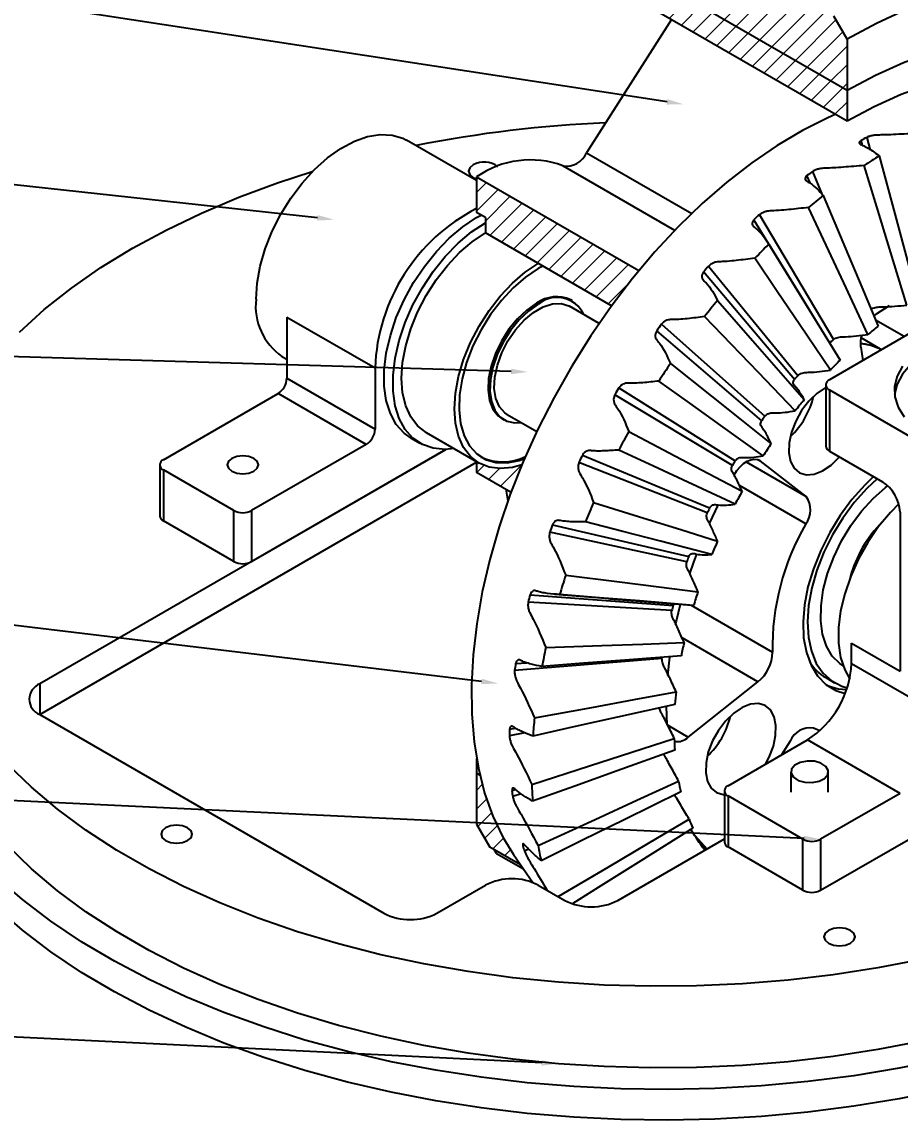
# Model space of a CAD drawing. Header units: millimetres. Extents: x 0 to 1189, y 0 to 841.
# Drawn here: x 445.9 to 657, y 233.7 to 497.6 of the extents above; entities that cross this region are included whole.
import ezdxf
from ezdxf import colors
from ezdxf.entities.mleader import LeaderData, LeaderLine
from ezdxf.math import Vec2, Vec3

# ---------------------------------------------------------------- set-up
doc = ezdxf.new("R2010")
doc.units = ezdxf.units.MM

# ---------------------------------------------------------------- blocks, each defined once
blk = doc.blocks.new('SW_HATCH_0')
at = {"color": 0, "linetype": 'Continuous', "lineweight": 18}
for p, q in [((-31.63, 112.05), (-27.42, 116.26)), ((-31.39, 107.81), (-24.57, 114.62)), ((-27.85, 106.85), (-21.73, 112.98)), ((-24.32, 105.89), (-18.88, 111.33)), ((-26.13, 99.6), (-16.03, 109.69)), ((-31.63, 103.07), (-28.67, 106.03)), ((-23.28, 97.95), (-13.19, 108.05)), ((-20.43, 96.31), (-10.34, 106.4)), ((-28.97, 101.24), (-25.14, 105.08)), ((-17.59, 94.67), (-7.49, 104.76)), ((-14.74, 93.02), (-4.65, 103.12)), ((-31.63, 98.58), (-28.97, 101.24)), ((-11.89, 91.38), (-1.8, 101.47)), ((-30.79, 94.94), (-26.13, 99.6)), ((-27.94, 93.29), (-23.28, 97.95)), ((-9.05, 89.74), (1.05, 99.83)), ((-6.2, 88.09), (3.89, 98.19)), ((-25.09, 91.65), (-20.43, 96.31)), ((-3.35, 86.45), (6.74, 96.54)), ((-22.25, 90.01), (-17.59, 94.67)), ((-19.4, 88.36), (-14.74, 93.02)), ((-0.51, 84.8), (9.59, 94.9)), ((2.34, 83.16), (12.43, 93.26)), ((-16.55, 86.72), (-11.89, 91.38)), ((-13.71, 85.08), (-9.05, 89.74)), ((5.19, 81.52), (15.28, 91.61)), ((8.03, 79.87), (18.13, 89.97)), ((-10.86, 83.43), (-6.2, 88.09)), ((10.88, 78.23), (20.97, 88.33)), ((-8.01, 81.79), (-3.35, 86.45)), ((-5.17, 80.15), (-0.51, 84.8)), ((13.73, 76.59), (23.82, 86.68)), ((16.57, 74.94), (26.67, 85.04)), ((-2.32, 78.5), (2.34, 83.16)), ((19.42, 73.3), (29.51, 83.4)), ((0.53, 76.86), (5.19, 81.52)), ((3.37, 75.22), (8.03, 79.87)), ((22.27, 71.66), (32.36, 81.75)), ((25.11, 70.01), (35.21, 80.11)), ((6.22, 73.57), (10.88, 78.23)), ((9.07, 71.93), (13.73, 76.59)), ((27.96, 68.37), (38.05, 78.47)), ((30.81, 66.73), (40.9, 76.82)), ((11.91, 70.29), (16.57, 74.94)), ((33.65, 65.08), (43.75, 75.18)), ((14.76, 68.64), (19.42, 73.3)), ((17.61, 67), (22.27, 71.66)), ((36.5, 63.44), (46.6, 73.54)), ((39.35, 61.8), (49.44, 71.89)), ((20.45, 65.36), (25.11, 70.01)), ((42.19, 60.15), (52.29, 70.25)), ((23.3, 63.71), (27.96, 68.37)), ((26.15, 62.07), (30.81, 66.73)), ((45.04, 58.51), (54.78, 68.25)), ((28.99, 60.43), (33.65, 65.08)), ((31.84, 58.78), (36.5, 63.44)), ((47.89, 56.87), (56.42, 65.4)), ((34.69, 57.14), (39.35, 61.8)), ((50.73, 55.22), (57.47, 61.96)), ((37.53, 55.49), (42.19, 60.15)), ((40.38, 53.85), (45.04, 58.51)), ((43.23, 52.21), (47.89, 56.87)), ((53.58, 53.58), (57.47, 57.47)), ((46.07, 50.56), (50.73, 55.22)), ((48.92, 48.92), (53.58, 53.58)), ((56.43, 51.94), (57.47, 52.98)), ((51.77, 47.28), (56.43, 51.94)), ((54.61, 45.63), (57.47, 48.48)), ((57.46, 43.99), (57.47, 43.99)), ((-31.63, 26.74), (-29.24, 29.13)), ((-31.63, 22.25), (-26.4, 27.49)), ((-29.51, 19.88), (-23.55, 25.84)), ((-28.47, 16.43), (-20.7, 24.2)), ((-25.62, 14.79), (-17.86, 22.56)), ((-22.77, 13.15), (-15.01, 20.91)), ((-19.93, 11.5), (-12.16, 19.27)), ((-17.08, 9.86), (-9.32, 17.63)), ((-14.23, 8.22), (-6.47, 15.98)), ((-11.39, 6.57), (-3.62, 14.34)), ((-8.54, 4.93), (-0.77, 12.7)), ((-5.69, 3.29), (2.07, 11.05)), ((-2.85, 1.64), (4.92, 9.41)), ((0, 0), (5.08, 5.08)), ((-31.58, -40.56), (-29.86, -38.84)), ((-25.89, -43.85), (-20.72, -38.68)), ((-28.73, -42.2), (-26.13, -39.6)), ((-31.63, -116.94), (-30.26, -115.57)), ((-31.63, -121.43), (-29.23, -119.03)), ((-31.31, -125.6), (-28.04, -122.33)), ((-29.66, -128.45), (-26.69, -125.47)), ((-27.71, -130.98), (-25.17, -128.44)), ((-24.86, -132.62), (-23.49, -131.26)), ((-22.02, -134.27), (-21.68, -133.93))]:
    blk.add_line(p, q, dxfattribs=at)

msp = doc.modelspace()

# ---------------------------------------------------------------- linework, layer by layer
at = {"color": 7, "linetype": 'Continuous', "lineweight": 25}
for p, q in [((555.19, 532.65), (644.29, 481.22)), ((555.19, 525.3), (644.29, 473.87)), ((644.29, 493.46), (641.11, 498.98)), ((602.08, 498.23), (581.6, 466.19)), ((644.29, 493.46), (644.29, 481.22)), ((644.29, 481.22), (644.29, 473.87)), ((649.01, 469.88), (649.87, 466.83)), ((555.19, 459.51), (538.37, 469.22)), ((647.99, 467.97), (647.64, 469.14)), ((581.6, 466.19), (606.92, 451.57)), ((602.87, 447.52), (575.97, 463.05)), ((555.19, 460.39), (594.24, 437.85)), ((555.19, 460.39), (555.19, 451.81)), ((635.47, 458.77), (634.62, 460.7)), ((635.98, 461.69), (638.33, 456.11)), ((557.31, 450.59), (555.19, 451.81)), ((557.31, 450.59), (557.31, 446.91)), ((640.11, 420.45), (621.89, 450.09)), ((623.2, 451.29), (641.03, 421.29)), ((587.67, 429.39), (557.31, 446.91)), ((610.99, 438.95), (632.48, 412.66)), ((631.61, 411.68), (609.75, 437.56)), ((678.23, 433.67), (640.05, 411.63)), ((578.29, 430.58), (577.87, 430.83)), ((584.67, 425.17), (577.54, 429.29)), ((654.39, 429.41), (651.28, 427.35)), ((509.59, 426.7), (530.8, 414.46)), ((509.59, 426.7), (509.59, 412.01)), ((599.64, 424.97), (624.54, 402.87)), ((650.75, 426.94), (651.28, 427.35)), ((651.13, 426.05), (657.97, 422.1)), ((623.75, 401.79), (598.51, 423.42)), ((652.34, 418.96), (647.63, 421.68)), ((508.37, 417.25), (509.59, 416.56)), ((647.55, 419.42), (648.1, 416.28)), ((652.59, 418.87), (652.34, 418.96)), ((652.55, 418.84), (652.34, 418.96)), ((530.8, 414.46), (530.8, 399.76)), ((509.59, 412.01), (530.8, 399.76)), ((589.44, 409.69), (617.4, 392.17)), ((639.17, 410.4), (639.17, 395.7)), ((640.05, 409.18), (682.47, 384.68)), ((640.05, 409.18), (640.05, 394.48)), ((479.89, 392.41), (507.46, 408.33)), ((528.68, 396.09), (507.46, 408.33)), ((616.7, 391.01), (588.45, 408.03)), ((561.37, 402.25), (561.79, 402)), ((562.54, 403.3), (569.68, 399.19)), ((543.07, 398.96), (555.79, 391.61)), ((528.68, 396.09), (501.1, 380.17)), ((539.44, 397.59), (541.57, 396.36)), ((547.83, 394.89), (450.19, 338.53)), ((501.1, 367.92), (547.83, 394.89)), ((580.64, 393.49), (611.24, 380.84)), ((640.05, 394.48), (652.77, 387.13)), ((450.19, 331.18), (555.19, 391.8)), ((479.01, 391.19), (479.01, 378.94)), ((555.19, 391.96), (555.19, 389.35)), ((610.65, 379.62), (579.81, 391.76)), ((619.99, 391.88), (634.44, 383.54)), ((623.35, 392.11), (622.88, 392.38)), ((634.44, 383.54), (623.35, 392.11)), ((496.86, 380.17), (479.89, 389.96)), ((479.89, 389.96), (479.89, 377.71)), ((563.48, 384.56), (555.19, 389.35)), ((634.34, 376.99), (618.42, 386.18)), ((562.22, 385.29), (562.72, 382.48)), ((496.86, 367.92), (496.86, 380.17)), ((501.1, 380.17), (501.1, 367.92)), ((613.28, 381.62), (611.13, 377.1)), ((496.86, 367.92), (479.89, 377.71)), ((657.02, 379.78), (657.02, 341.59)), ((605.75, 367.9), (572.8, 375.01)), ((573.45, 376.77), (606.2, 369.13)), ((568.06, 359.95), (602.43, 357.35)), ((602.11, 356.13), (567.6, 358.19)), ((606.69, 357.48), (607.41, 357.4)), ((606.76, 357.44), (626.32, 346.15)), ((622.86, 339.03), (604.59, 349.57)), ((637.93, 288.93), (739.75, 347.71)), ((645.35, 343.43), (645.35, 348.33)), ((645.35, 348.33), (657.02, 341.59)), ((599.82, 344.6), (564.34, 341.73)), ((564.58, 343.42), (567.27, 343.6)), ((601.6, 344.99), (601.1, 340.53)), ((645.35, 343.43), (667.62, 330.57)), ((450.19, 338.53), (450.19, 331.18)), ((606.09, 325.75), (622.86, 339.03)), ((639.15, 340.03), (641.27, 338.8)), ((600.8, 333.07), (600.97, 328.71)), ((450.19, 331.18), (532.92, 283.42)), ((563.12, 327.61), (564.54, 327.89)), ((601.16, 328.6), (606.09, 325.75)), ((637.73, 327.28), (636.24, 327.9)), ((566.76, 326.79), (563.09, 326.01)), ((615.65, 314.04), (634.74, 325.06)), ((630.61, 324.77), (628.49, 321.45)), ((657.02, 312.2), (634.74, 325.06)), ((555.19, 320.56), (555.19, 317.08)), ((555.99, 316.62), (555.19, 317.08)), ((555.19, 317.08), (555.19, 304.84)), ((630.77, 317.4), (630.77, 312.51)), ((639.77, 312.51), (639.77, 317.4)), ((563.71, 312.9), (564.51, 313.16)), ((565.88, 312.11), (563.89, 311.44)), ((614.77, 312.81), (614.77, 300.56)), ((633.68, 301.18), (615.65, 311.59)), ((615.65, 311.59), (615.65, 299.34)), ((657.02, 312.2), (637.93, 301.18)), ((555.19, 304.84), (558.38, 299.32)), ((589.13, 286.48), (614.77, 301.28)), ((633.68, 288.93), (633.68, 301.18)), ((637.93, 301.18), (637.93, 288.93)), ((565.75, 295.06), (558.38, 299.32)), ((559.97, 297.79), (559.44, 298.71)), ((566.32, 299.65), (566.73, 299.83)), ((567.71, 298.82), (566.71, 298.36)), ((609.47, 299.96), (609.21, 299.78)), ((633.68, 288.93), (615.65, 299.34)), ((559.97, 297.79), (566.45, 294.05)), ((564.08, 297.5), (568.69, 290.8)), ((545.65, 283.42), (557.31, 290.15)), ((570.04, 290.15), (576.41, 286.48))]:
    msp.add_line(p, q, dxfattribs=at)
at = {"color": 7, "linetype": 'Continuous', "lineweight": 25, "flags": 128}
for points in [[(658.44, 500.52), (651.38, 497.28), (644.29, 493.46)], [(644.29, 481.22), (651.1, 484.86), (657.88, 487.91), (664.58, 490.35), (671.18, 492.17), (677.63, 493.35), (683.91, 493.9), (689.97, 493.8), (695.79, 493.05), (701.33, 491.67), (706.58, 489.66), (711.48, 487.03), (716.03, 483.8), (720.2, 479.97), (723.96, 475.58), (727.3, 470.64), (730.19, 465.18), (732.63, 459.23), (734.59, 452.83), (735.32, 449.81)], [(644.29, 481.22), (651.1, 484.86), (657.88, 487.91), (664.58, 490.35), (671.18, 492.17), (677.63, 493.35), (683.91, 493.9), (689.97, 493.8), (695.79, 493.05), (701.33, 491.67), (706.58, 489.66), (711.48, 487.03), (716.03, 483.8), (720.2, 479.97), (723.96, 475.58), (727.3, 470.64), (730.19, 465.18), (732.63, 459.23), (734.59, 452.83), (735.32, 449.81)], [(644.29, 473.87), (650.79, 477.34), (657.25, 480.23), (663.64, 482.52), (669.93, 484.2), (676.06, 485.27), (682.03, 485.71), (687.78, 485.52), (693.28, 484.7), (698.52, 483.26), (703.45, 481.21), (708.05, 478.55), (712.29, 475.31), (713.14, 474.55)], [(641.55, 475.45), (639.63, 474.6), (633.54, 471.55), (627.45, 467.93), (621.38, 463.78), (615.37, 459.11), (609.46, 453.97), (603.69, 448.37), (598.09, 442.35), (592.7, 435.96), (587.55, 429.22), (582.67, 422.19), (578.09, 414.9), (573.83, 407.4), (569.94, 399.74), (566.42, 391.96), (563.31, 384.11), (560.62, 376.24), (558.36, 368.4), (556.56, 360.63), (555.22, 352.99), (554.35, 345.52), (553.95, 338.27), (554.03, 331.28), (554.6, 324.59), (555.63, 318.25), (557.14, 312.3), (559.1, 306.77), (561.51, 301.69), (564.08, 297.5)], [(502.16, 430.99), (502.41, 434.87), (503.15, 438.95), (504.36, 443.13), (506.02, 447.31), (508.09, 451.4), (510.51, 455.29), (513.24, 458.91), (516.2, 462.15), (519.33, 464.95), (522.56, 467.24), (525.81, 468.97), (528.99, 470.1), (532.05, 470.6), (534.9, 470.45), (537.49, 469.67), (538.37, 469.22)], [(652, 465.43), (655.73, 451.54), (658.46, 441.36), (661.19, 431.19)], [(554.38, 463.29), (553.57, 462.59), (553.29, 461.76), (553.57, 460.93), (554.38, 460.23), (555.19, 459.88)], [(658.68, 429.58), (654.51, 443.2), (651.46, 453.17), (648.41, 463.13)], [(445.26, 423.09), (451.24, 428.48), (457.79, 433.64), (464.87, 438.57), (472.46, 443.23), (480.54, 447.61), (489.07, 451.7), (498.02, 455.48), (507.35, 458.93), (515.7, 461.65)], [(638.54, 455.92), (643.9, 443.19), (647.83, 433.86), (651.76, 424.54)], [(649.3, 422.51), (643.51, 434.89), (639.27, 443.96), (635.02, 453.03)], [(539.44, 397.59), (537.78, 398.78), (535.9, 400.87), (534.46, 403.5), (533.48, 406.61), (532.98, 410.12), (532.98, 413.97), (533.48, 418.05), (534.46, 422.29), (535.9, 426.59), (537.78, 430.85), (540.04, 434.98), (542.65, 438.87), (545.53, 442.46), (548.63, 445.65), (551.87, 448.38), (555.19, 450.59), (556.28, 451.18)], [(549.77, 395.09), (547.65, 394.89), (544.77, 395.15), (542.16, 396.04), (539.9, 397.55), (538.03, 399.65), (536.58, 402.28), (535.6, 405.38), (535.1, 408.9), (535.1, 412.74), (535.6, 416.83), (536.58, 421.07), (538.03, 425.37), (539.9, 429.63), (542.16, 433.75), (544.77, 437.65), (547.65, 441.24), (550.75, 444.43), (554, 447.16), (557.31, 449.36)], [(543.07, 398.96), (543.06, 398.96), (541.01, 400.55), (539.36, 402.71), (538.15, 405.39), (537.41, 408.51), (537.16, 412.01), (537.41, 415.79), (538.15, 419.77), (539.36, 423.84), (541.01, 427.91), (543.06, 431.87), (545.47, 435.63), (548.17, 439.1), (551.09, 442.18), (554.16, 444.81), (557.31, 446.91)], [(625.47, 444.24), (632.43, 432.93), (637.52, 424.64), (642.62, 416.36)], [(640.27, 413.96), (632.9, 424.86), (627.51, 432.84), (622.12, 440.82)], [(566.1, 391.2), (563.82, 390.57), (560.89, 390.28), (558.2, 390.63), (555.79, 391.61), (553.74, 393.2), (552.09, 395.36), (550.88, 398.04), (550.14, 401.16), (549.89, 404.66), (550.14, 408.44), (550.88, 412.42), (552.09, 416.49), (553.74, 420.56), (555.79, 424.52), (558.2, 428.28), (560.89, 431.75), (563.82, 434.83), (566.89, 437.46), (570.04, 439.57)], [(571.13, 438.94), (570.04, 438.34), (566.98, 436.29), (564, 433.72), (561.17, 430.69), (558.57, 427.3), (556.27, 423.62), (554.33, 419.75), (552.79, 415.79), (551.7, 411.84), (551.09, 408.01), (550.97, 404.39), (551.34, 401.09), (552.19, 398.17), (553.51, 395.73), (555.25, 393.81), (557.38, 392.48), (559.84, 391.77), (562.56, 391.69), (565.47, 392.25), (566.73, 392.67)], [(613.13, 430.67), (621.59, 421.01), (627.78, 413.93), (633.98, 406.86)], [(569.62, 430.01), (567.27, 428.38), (565.02, 426.26), (562.95, 423.75), (561.16, 420.94), (559.72, 417.95), (558.68, 414.9), (558.09, 411.92), (557.97, 409.13), (558.32, 406.64), (559.14, 404.56), (560.39, 402.97), (561.37, 402.25)], [(570.04, 429.77), (567.69, 428.14), (565.44, 426.02), (563.38, 423.5), (561.59, 420.69), (560.14, 417.71), (559.1, 414.66), (558.51, 411.68), (558.39, 408.89), (558.75, 406.4), (559.57, 404.31), (560.82, 402.72), (562.44, 401.68), (564.38, 401.25), (565.98, 401.32)], [(562.54, 403.3), (561.96, 403.7), (560.67, 405.15), (559.82, 407.12), (559.45, 409.52), (559.58, 412.23), (560.19, 415.14), (561.26, 418.1), (562.75, 420.98), (564.57, 423.63), (566.66, 425.95), (568.9, 427.81), (571.19, 429.13), (573.43, 429.86), (575.51, 429.95), (577.34, 429.4), (577.54, 429.29)], [(631.8, 404.15), (622.96, 413.33), (616.49, 420.06), (610.02, 426.79)], [(709.57, 408.11), (709.19, 409.94), (708.06, 412.36), (706.28, 414.65), (703.88, 416.74), (700.94, 418.58), (697.51, 420.13), (693.71, 421.34), (689.62, 422.18), (685.34, 422.64), (681, 422.69), (676.7, 422.33), (672.55, 421.59), (668.66, 420.47), (665.13, 419), (662.06, 417.23), (659.52, 415.19), (657.58, 412.95), (656.29, 410.55), (655.68, 408.11)], [(652.34, 418.96), (649.96, 419.87), (647.47, 420.36)], [(601.81, 415.53), (611.65, 407.71), (618.85, 401.99), (626.05, 396.26)], [(657.58, 414.91), (656.29, 412.51), (655.68, 410.03), (655.76, 407.52), (656.55, 405.05), (658.01, 402.69)], [(624.1, 393.31), (613.92, 400.61), (606.47, 405.96), (599.02, 411.31)], [(639.03, 409.7), (637.01, 408.34), (635.07, 406.46), (633.34, 404.2), (631.93, 401.68), (630.91, 399.04), (630.35, 396.44), (630.27, 394.04), (630.69, 391.96), (631.57, 390.34), (632.87, 389.27), (634.5, 388.8), (636.39, 388.96), (638.41, 389.76), (640.45, 391.13), (642.39, 393), (642.39, 393)], [(591.79, 399.21), (602.85, 393.38), (610.95, 389.11), (619.04, 384.84)], [(496.33, 392.72), (495.51, 392.02), (495.23, 391.19), (495.51, 390.36), (496.33, 389.66), (497.54, 389.19), (498.98, 389.02), (500.41, 389.19), (501.63, 389.66), (502.44, 390.36), (502.73, 391.19), (502.44, 392.02), (501.63, 392.72), (500.41, 393.19), (498.98, 393.35), (497.54, 393.19), (496.33, 392.72)], [(617.36, 381.71), (606.01, 387), (597.7, 390.87), (589.39, 394.74)], [(617.12, 388.78), (617.79, 389.81), (618.57, 390.72), (619.41, 391.48), (620.28, 392.05), (621.15, 392.41), (621.97, 392.54), (622.72, 392.44), (623.35, 392.11)], [(650.67, 388.35), (648.52, 386.28), (645.45, 382.81), (642.62, 378.98), (640.1, 374.88), (637.94, 370.59), (636.19, 366.21), (634.88, 361.82), (634.04, 357.52), (633.69, 353.41), (633.84, 349.56), (634.49, 346.07), (635.61, 343.01), (637.19, 340.43), (639.19, 338.41), (641.57, 336.97), (643.83, 336.24)], [(651.53, 387.85), (649.02, 385.48), (646.01, 382.1), (643.25, 378.36), (640.79, 374.35), (638.7, 370.15), (637.02, 365.86), (635.78, 361.58), (635.02, 357.39), (634.74, 353.41), (634.97, 349.7), (635.69, 346.36), (636.88, 343.46), (638.53, 341.07), (640.58, 339.24), (643.01, 338), (644.34, 337.62)], [(643.31, 342.83), (642.5, 343.39), (640.7, 345.23), (639.32, 347.6), (638.4, 350.46), (637.96, 353.72), (638.02, 357.3), (638.57, 361.1), (639.59, 365.04), (641.07, 369.01), (642.96, 372.89), (645.22, 376.61), (647.78, 380.04), (650.58, 383.12), (653.54, 385.76), (654.06, 386.16)], [(583.33, 382.11), (595.42, 378.36), (604.27, 375.61), (613.12, 372.87)], [(656.7, 381.81), (654.7, 379.75), (651.85, 376.32), (649.27, 372.55), (647.02, 368.55), (645.15, 364.4), (643.71, 360.21), (642.73, 356.07), (642.23, 352.08), (642.23, 348.33), (642.73, 344.91), (643.71, 341.9), (644.91, 339.7)], [(611.75, 369.64), (599.43, 372.83), (590.4, 375.16), (581.38, 377.5)], [(608.07, 369.74), (607.34, 367.78), (606.37, 365.01)], [(576.63, 364.64), (589.53, 363.02), (598.98, 361.83), (608.43, 360.64)], [(607.41, 357.4), (594.33, 358.46), (584.75, 359.23), (575.17, 360.01)], [(604.14, 357.59), (603.16, 353.59), (602.97, 352.76)], [(571.85, 347.24), (585.33, 347.74), (595.21, 348.1), (605.08, 348.46)], [(604.43, 345.28), (590.84, 344.23), (580.88, 343.47), (570.92, 342.7)], [(639.49, 338.18), (642.16, 337.38), (644.19, 337.19)], [(569.11, 330.34), (582.93, 332.89), (593.05, 334.76), (603.17, 336.63)], [(602.9, 333.59), (589.04, 330.51), (578.89, 328.25), (568.74, 326)], [(624.63, 319.22), (625.53, 320.92), (626.55, 323.56), (627.11, 326.16), (627.19, 328.56), (626.78, 330.64), (625.89, 332.26), (624.6, 333.33), (622.96, 333.8), (621.07, 333.64), (619.05, 332.84), (617.02, 331.47), (615.08, 329.6), (613.35, 327.33), (611.94, 324.81), (610.92, 322.17), (610.36, 319.58), (610.28, 317.17), (610.69, 315.1), (611.58, 313.47), (612.87, 312.4), (614.51, 311.93), (614.77, 311.91)], [(568.48, 314.35), (582.38, 318.85), (592.55, 322.14), (602.73, 325.44)], [(602.86, 322.61), (588.99, 317.62), (578.83, 313.97), (568.67, 310.32)], [(636.43, 319.92), (634.67, 319.98), (633.01, 319.65), (631.7, 318.98), (630.92, 318.07), (630.81, 317.06), (631.38, 316.1), (632.54, 315.34), (634.12, 314.89), (635.87, 314.83), (637.53, 315.16), (638.85, 315.83), (639.62, 316.74), (639.73, 317.75), (639.16, 318.71), (638, 319.47), (636.43, 319.92)], [(662.17, 272.29), (651.66, 270.26), (640.95, 268.6), (630.09, 267.33), (619.11, 266.45), (608.05, 265.95), (596.97, 265.85), (585.9, 266.15), (574.87, 266.84), (563.95, 267.92), (553.15, 269.38), (542.54, 271.23), (532.14, 273.45), (522, 276.03), (512.15, 278.97), (502.64, 282.26), (493.49, 285.88), (484.75, 289.81), (476.44, 294.05), (468.6, 298.58), (461.26, 303.37), (454.44, 308.42), (448.18, 313.7), (442.49, 319.19)], [(569.98, 299.66), (583.69, 305.95), (593.73, 310.55), (603.77, 315.16)], [(604.3, 312.62), (590.68, 305.89), (580.7, 300.96), (570.73, 296.04)], [(480.42, 303.93), (479.6, 303.23), (479.32, 302.4), (479.6, 301.57), (480.42, 300.87), (481.63, 300.4), (483.07, 300.24), (484.5, 300.4), (485.72, 300.87), (486.53, 301.57), (486.82, 302.4), (486.53, 303.23), (485.72, 303.93), (484.5, 304.4), (483.07, 304.57), (481.63, 304.4), (480.42, 303.93)], [(574.83, 287.39), (586.84, 294.52), (596.56, 300.28), (606.28, 306.04)], [(607.19, 303.85), (594.07, 295.6), (584.46, 289.56), (578.35, 285.71)], [(606.69, 303.41), (607.74, 302), (610.59, 298.86)], [(662.17, 252.7), (651.66, 250.66), (640.95, 249.01), (630.09, 247.73), (619.11, 246.85), (608.05, 246.36), (596.97, 246.26), (585.9, 246.55), (574.87, 247.24), (563.95, 248.32), (553.15, 249.79), (542.54, 251.63), (532.14, 253.85), (522, 256.44), (512.15, 259.38), (502.64, 262.66), (493.49, 266.28), (484.75, 270.21), (476.44, 274.45), (468.6, 278.98), (461.26, 283.77), (454.44, 288.82), (448.18, 294.1), (442.49, 299.59)], [(667.47, 248.3), (656.8, 246.14), (645.92, 244.36), (634.88, 242.95), (623.71, 241.93), (612.46, 241.3), (601.15, 241.05), (589.85, 241.2), (578.58, 241.74), (567.39, 242.66), (556.31, 243.97), (545.39, 245.66), (534.66, 247.72), (524.16, 250.15), (513.94, 252.94), (504.02, 256.08), (494.44, 259.55), (485.25, 263.35), (476.46, 267.46), (468.11, 271.86), (460.24, 276.55), (452.86, 281.49), (446.01, 286.69), (439.71, 292.11)], [(667.47, 240.95), (656.8, 238.79), (645.92, 237.01), (634.88, 235.6), (623.71, 234.58), (612.46, 233.95), (601.15, 233.7), (589.85, 233.85), (578.58, 234.39), (567.39, 235.31), (556.31, 236.62), (545.39, 238.31), (534.66, 240.37), (524.16, 242.8), (513.94, 245.59), (504.02, 248.73), (494.44, 252.2), (485.25, 256), (476.46, 260.11), (468.11, 264.51), (460.24, 269.2), (452.86, 274.14), (446.01, 279.34), (439.71, 284.76)], [(639.79, 279.28), (638.98, 278.58), (638.7, 277.75), (638.98, 276.92), (639.79, 276.22), (641.01, 275.75), (642.45, 275.58), (643.88, 275.75), (645.1, 276.22), (645.91, 276.92), (646.2, 277.75), (645.91, 278.58), (645.1, 279.28), (643.88, 279.75), (642.45, 279.91), (641.01, 279.75), (639.79, 279.28)]]:
    msp.add_lwpolyline(points, dxfattribs=at)
at = {"color": 7, "linetype": 'Continuous', "lineweight": 25}
for centre, radius, start, end in [((598.87, 175.17), 298.47, 92.4349, 101.2498), ((576.79, 468.2), 5.22, 261.0425, 337.2346), ((717.12, 359.49), 124.35, 121.5786, 123.5407), ((557, 458.62), 5.35, 51.989, 119.2074), ((568.12, 441.92), 22.54, 69.6106, 125.0006), ((733.43, 337.12), 152.05, 128.6134, 130.3294), ((575.49, 412.91), 44.72, 116.9918, 178.0209), ((750.65, 318.33), 177.55, 134.8326, 136.3801), ((516.85, 429.36), 14.78, 173.6866, 235.0012), ((574.45, 423.32), 8.25, 65.5154, 125.795), ((574.57, 424.36), 7.05, 24.6663, 129.916), ((765.55, 305.05), 197.52, 140.5065, 141.9478), ((654.03, 420.34), 6.55, 161.9464, 187.992), ((718.19, 341.37), 106.43, 128.6134, 130.3294), ((645.64, 404.83), 15.64, 64.6439, 83.2785), ((774.93, 298.12), 209.18, 145.8546, 147.2418), ((730.24, 328.22), 124.28, 134.8326, 136.3801), ((504.98, 412.22), 4.61, 302.6055, 357.3945), ((640.51, 410.4), 1.31, 110.7834, 249.2166), ((617.1, 412.22), 19.67, 313.4164, 346.589), ((740.67, 318.92), 138.26, 140.5065, 141.9478), ((526.19, 399.97), 4.61, 302.6055, 357.3945), ((776.34, 297.19), 210.87, 151.0641, 152.4439), ((747.24, 314.07), 146.43, 145.8546, 147.2418), ((640.67, 395.85), 1.51, 185.6948, 245.6253), ((480.35, 391.19), 1.31, 110.7834, 249.2166), ((561.5, 404.26), 12.36, 245.2814, 296.1077), ((647.81, 379.36), 9.22, 2.6055, 57.3945), ((748.23, 313.42), 147.61, 151.0641, 152.4439), ((630.02, 380.33), 5.46, 322.2785, 36.0335), ((498.98, 384.26), 4.61, 242.6097, 297.3903), ((768.62, 300.81), 202.35, 156.3089, 157.7272), ((480.51, 379.09), 1.51, 185.6948, 245.6253), ((673.88, 356.35), 29.88, 135.0495, 164.9559), ((686.31, 347.01), 59.99, 150.0183, 180.8232), ((742.83, 315.95), 141.64, 156.3089, 157.7272), ((498.98, 372.01), 4.61, 242.6097, 297.3903), ((752.17, 306.81), 184.83, 161.766, 163.2726), ((731.31, 320.16), 129.38, 161.766, 163.2726), ((715.02, 324.36), 112.55, 167.6337, 169.2869), ((728.9, 312.81), 160.78, 167.6337, 169.2869), ((617.07, 346.24), 9.25, 308.7539, 359.4204), ((622.32, 344.48), 23.05, 302.6055, 357.3945), ((644.84, 349.74), 11.25, 211.1293, 239.6241), ((451.58, 334.85), 3.93, 110.7834, 249.2166), ((696.08, 327.11), 93.4, 174.1499, 176.022), ((701.84, 316.74), 133.42, 174.1499, 176.022), ((597.11, 335.35), 19.67, 313.4164, 346.589), ((635.42, 322.75), 5.22, 81.0425, 157.2346), ((676.98, 327.52), 74.28, 181.6108, 183.7917), ((603.49, 328.3), 3.64, 258.2001, 315.5551), ((674.56, 317.33), 106.12, 181.6108, 183.7917), ((660.08, 325.47), 57.25, 190.3794, 192.9741), ((616.12, 312.81), 1.31, 110.7834, 249.2166), ((647.13, 321.6), 43.71, 200.8541, 203.9601), ((635.8, 305.27), 4.61, 242.6097, 297.3903), ((650.42, 314.4), 81.78, 190.3794, 192.9741), ((616.27, 300.71), 1.51, 185.6948, 245.6253), ((563.68, 277.87), 13.83, 62.6097, 117.3903), ((635.8, 293.02), 4.61, 242.6097, 297.3903), ((582.77, 298.76), 13.83, 242.6097, 297.3903), ((539.28, 295.7), 13.83, 242.6097, 297.3903)]:
    msp.add_arc(centre, radius, start, end, dxfattribs=at)
for centre, major_axis, ratio, start_param, end_param in [((689.37, 328.05), (-6.99, 151.24), 0.701533, 0.323616, 0.337551), ((691.94, 329.69), (-8.32, 149.33), 0.75172, 0.446278, 0.460213), ((694.44, 331.75), (-7.91, 146.96), 0.803854, 0.578886, 0.592821), ((696.84, 334.2), (-3.89, 144.25), 0.857526, 0.735173, 0.749108), ((699.06, 336.96), (10.01, 140.8), 0.910364, 0.961959, 0.975894), ((690.9, 337.62), (-5.53, 102.87), 0.803854, 0.578886, 0.592821), ((692.58, 339.33), (-2.73, 100.97), 0.857526, 0.735173, 0.749108), ((701.05, 339.98), (57.58, 126.33), 0.947045, 1.447003, 1.460938), ((694.13, 341.27), (7.01, 98.56), 0.910364, 0.961959, 0.975894), ((702.77, 343.17), (110.19, 86.66), 0.925867, 2.05207, 2.066006), ((695.52, 343.38), (40.3, 88.43), 0.947045, 1.447003, 1.460938), ((696.72, 345.61), (77.13, 60.66), 0.925867, 2.05207, 2.066006), ((704.16, 346.46), (124.6, 70.75), 0.875117, 2.330681, 2.344616), ((697.7, 347.92), (87.22, 49.52), 0.875117, 2.330681, 2.344616), ((705.2, 349.77), (130.1, 66.88), 0.821247, 2.501513, 2.515448), ((698.43, 350.23), (91.07, 46.81), 0.821247, 2.501513, 2.515448), ((705.87, 353.02), (132.9, 67.01), 0.768527, 2.639599, 2.653534), ((706.13, 356.12), (134.26, 68.8), 0.717695, 2.764689, 2.778624), ((706, 359), (134.57, 71.39), 0.66882, 2.883919, 2.897854), ((705.46, 361.58), (133.97, 74.38), 0.621799, 3.000557, 3.014493), ((697.07, 361.34), (91.26, 56.6), 0.532828, 3.232597, 3.246532)]:
    msp.add_ellipse(centre, major_axis=major_axis, ratio=ratio, start_param=start_param, end_param=end_param, dxfattribs=at)
for points, knots in [([(661.96, 470.88), (660.22, 470.79), (657.6, 470.65), (654.41, 470.5), (652.53, 470.45), (651.28, 470.44), (650.25, 470.29), (649.54, 470.1), (649.16, 469.94), (649.01, 469.88)], [0, 0, 0, 0, 0.400691, 0.600988, 0.748033, 0.852821, 0.908426, 0.964341, 1, 1, 1, 1]), ([(647.64, 469.14), (647.5, 469.02), (647.22, 468.78), (647.17, 468.43), (647.64, 468.08), (649.71, 467.27), (650.98, 466.25), (652, 465.43)], [0, 0, 0, 0, 0.059393, 0.119284, 0.191997, 0.352444, 1, 1, 1, 1]), ([(648.41, 463.13), (646.74, 462.99), (644.23, 462.77), (641.17, 462.55), (639.37, 462.46), (638.18, 462.44), (637.19, 462.23), (636.5, 461.97), (636.12, 461.77), (635.98, 461.69)], [0, 0, 0, 0, 0.400691, 0.600988, 0.748033, 0.852821, 0.908426, 0.964341, 1, 1, 1, 1]), ([(634.62, 460.7), (634.48, 460.54), (634.2, 460.23), (634.12, 459.78), (634.55, 459.32), (636.47, 458.29), (637.62, 456.98), (638.54, 455.92)], [0, 0, 0, 0, 0.059393, 0.119284, 0.191997, 0.352444, 1, 1, 1, 1]), ([(635.02, 453.03), (633.43, 452.85), (631.05, 452.59), (628.14, 452.33), (626.44, 452.22), (625.31, 452.21), (624.36, 451.96), (623.7, 451.64), (623.34, 451.39), (623.2, 451.29)], [0, 0, 0, 0, 0.400691, 0.600988, 0.748033, 0.852821, 0.908426, 0.964341, 1, 1, 1, 1]), ([(621.89, 450.09), (621.75, 449.9), (621.47, 449.52), (621.39, 448.97), (621.79, 448.4), (623.57, 447.13), (624.62, 445.53), (625.47, 444.24)], [0, 0, 0, 0, 0.059393, 0.119284, 0.191997, 0.352444, 1, 1, 1, 1]), ([(622.12, 440.82), (620.62, 440.63), (618.37, 440.35), (615.64, 440.09), (614.03, 439.99), (612.97, 440), (612.08, 439.71), (611.46, 439.35), (611.12, 439.06), (610.99, 438.95)], [0, 0, 0, 0, 0.400691, 0.600988, 0.748033, 0.852821, 0.908426, 0.964341, 1, 1, 1, 1]), ([(609.75, 437.56), (609.62, 437.34), (609.36, 436.9), (609.29, 436.26), (609.66, 435.59), (611.33, 434.06), (612.33, 432.18), (613.13, 430.67)], [0, 0, 0, 0, 0.059393, 0.119284, 0.191997, 0.352444, 1, 1, 1, 1]), ([(649.97, 428.57), (650.14, 428.66), (650.48, 428.84), (651.1, 429.03), (651.96, 429.13), (654.3, 429.13), (656.72, 429.38), (658.68, 429.58)], [0, 0, 0, 0, 0.0574765, 0.1153838, 0.1864601, 0.3409644, 1, 1, 1, 1]), ([(610.02, 426.79), (608.62, 426.62), (606.52, 426.36), (603.97, 426.13), (602.47, 426.07), (601.48, 426.1), (600.65, 425.81), (600.08, 425.41), (599.76, 425.09), (599.64, 424.97)], [0, 0, 0, 0, 0.400691, 0.600988, 0.748033, 0.852821, 0.908426, 0.964341, 1, 1, 1, 1]), ([(598.51, 423.42), (598.4, 423.18), (598.16, 422.69), (598.1, 421.97), (598.47, 421.2), (600.06, 419.42), (601.03, 417.26), (601.81, 415.53)], [0, 0, 0, 0, 0.0593929, 0.1192843, 0.1919966, 0.3524439, 1, 1, 1, 1]), ([(641.03, 421.29), (641.19, 421.4), (641.52, 421.62), (642.11, 421.85), (642.92, 421.97), (645.14, 421.96), (647.44, 422.27), (649.3, 422.51)], [0, 0, 0, 0, 0.057476, 0.115384, 0.18646, 0.340964, 1, 1, 1, 1]), ([(632.48, 412.66), (632.63, 412.78), (632.94, 413.03), (633.5, 413.29), (634.26, 413.42), (636.35, 413.37), (638.52, 413.7), (640.27, 413.96)], [0, 0, 0, 0, 0.0574765, 0.1153838, 0.1864601, 0.3409644, 1, 1, 1, 1]), ([(599.02, 411.31), (597.72, 411.17), (595.78, 410.95), (593.42, 410.8), (592.03, 410.79), (591.11, 410.87), (590.35, 410.58), (589.83, 410.16), (589.55, 409.82), (589.44, 409.69)], [0, 0, 0, 0, 0.400691, 0.600988, 0.748033, 0.852821, 0.908426, 0.964341, 1, 1, 1, 1]), ([(633.98, 406.86), (633.6, 407.49), (633.03, 408.44), (632.26, 409.55), (631.75, 410.17), (631.36, 410.56), (631.3, 411), (631.42, 411.36), (631.56, 411.59), (631.61, 411.68)], [0, 0, 0, 0, 0.402876, 0.604263, 0.750632, 0.853646, 0.909779, 0.966213, 1, 1, 1, 1]), ([(588.45, 408.03), (588.35, 407.77), (588.15, 407.24), (588.12, 406.44), (588.48, 405.58), (590.02, 403.55), (591.01, 401.14), (591.79, 399.21)], [0, 0, 0, 0, 0.059393, 0.119284, 0.191997, 0.352444, 1, 1, 1, 1]), ([(624.54, 402.87), (624.68, 403), (624.96, 403.28), (625.48, 403.56), (626.19, 403.69), (628.14, 403.58), (630.16, 403.89), (631.8, 404.15)], [0, 0, 0, 0, 0.057476, 0.115384, 0.18646, 0.340964, 1, 1, 1, 1]), ([(626.05, 396.26), (625.69, 396.99), (625.14, 398.08), (624.4, 399.36), (623.91, 400.07), (623.53, 400.53), (623.47, 401.02), (623.57, 401.43), (623.7, 401.69), (623.75, 401.79)], [0, 0, 0, 0, 0.4028756, 0.6042631, 0.7506325, 0.8536463, 0.9097793, 0.9662132, 1, 1, 1, 1]), ([(589.39, 394.74), (588.2, 394.65), (586.42, 394.52), (584.25, 394.48), (582.97, 394.54), (582.12, 394.68), (581.44, 394.4), (580.98, 393.98), (580.73, 393.63), (580.64, 393.49)], [0, 0, 0, 0, 0.400691, 0.600988, 0.748033, 0.852821, 0.908426, 0.964341, 1, 1, 1, 1]), ([(617.4, 392.17), (617.52, 392.32), (617.78, 392.61), (618.25, 392.9), (618.9, 393.01), (620.72, 392.81), (622.59, 393.08), (624.1, 393.31)], [0, 0, 0, 0, 0.057476, 0.115384, 0.18646, 0.340964, 1, 1, 1, 1]), ([(579.81, 391.76), (579.73, 391.48), (579.57, 390.92), (579.59, 390.07), (579.96, 389.12), (581.48, 386.86), (582.51, 384.22), (583.33, 382.11)], [0, 0, 0, 0, 0.059393, 0.119284, 0.191997, 0.352444, 1, 1, 1, 1]), ([(619.04, 384.84), (618.68, 385.65), (618.13, 386.87), (617.39, 388.31), (616.91, 389.12), (616.55, 389.63), (616.47, 390.18), (616.55, 390.63), (616.66, 390.91), (616.7, 391.01)], [0, 0, 0, 0, 0.4028756, 0.6042631, 0.7506325, 0.8536463, 0.9097793, 0.9662132, 1, 1, 1, 1]), ([(611.24, 380.84), (611.35, 380.99), (611.57, 381.29), (611.99, 381.58), (612.58, 381.66), (614.26, 381.35), (615.98, 381.55), (617.36, 381.71)], [0, 0, 0, 0, 0.057476, 0.115384, 0.18646, 0.340964, 1, 1, 1, 1]), ([(581.38, 377.5), (580.29, 377.48), (578.67, 377.46), (576.69, 377.57), (575.52, 377.72), (574.73, 377.92), (574.12, 377.67), (573.73, 377.26), (573.53, 376.91), (573.45, 376.77)], [0, 0, 0, 0, 0.400691, 0.600988, 0.748033, 0.852821, 0.908426, 0.964341, 1, 1, 1, 1]), ([(613.12, 372.87), (612.74, 373.76), (612.17, 375.09), (611.42, 376.68), (610.94, 377.58), (610.58, 378.15), (610.48, 378.74), (610.53, 379.22), (610.62, 379.51), (610.65, 379.62)], [0, 0, 0, 0, 0.402876, 0.604263, 0.750632, 0.853646, 0.909779, 0.966213, 1, 1, 1, 1]), ([(572.8, 375.01), (572.75, 374.72), (572.64, 374.15), (572.7, 373.25), (573.11, 372.23), (574.63, 369.75), (575.74, 366.91), (576.63, 364.64)], [0, 0, 0, 0, 0.059393, 0.119284, 0.191997, 0.352444, 1, 1, 1, 1]), ([(606.2, 369.13), (606.3, 369.28), (606.48, 369.58), (606.85, 369.86), (607.39, 369.91), (608.94, 369.46), (610.49, 369.56), (611.75, 369.64)], [0, 0, 0, 0, 0.057476, 0.115384, 0.18646, 0.340964, 1, 1, 1, 1]), ([(608.43, 360.64), (608.02, 361.6), (607.42, 363.04), (606.63, 364.75), (606.14, 365.73), (605.77, 366.36), (605.65, 366.99), (605.66, 367.48), (605.73, 367.78), (605.75, 367.9)], [0, 0, 0, 0, 0.402876, 0.604263, 0.750632, 0.853646, 0.909779, 0.966213, 1, 1, 1, 1]), ([(575.17, 360.01), (574.19, 360.08), (572.72, 360.2), (570.92, 360.48), (569.85, 360.74), (569.13, 361.02), (568.6, 360.81), (568.27, 360.42), (568.12, 360.08), (568.06, 359.95)], [0, 0, 0, 0, 0.400691, 0.600988, 0.748033, 0.852821, 0.908426, 0.964341, 1, 1, 1, 1]), ([(574.01, 360.09), (579.46, 359.65), (590.35, 358.76), (601.39, 357.87), (606.91, 357.43)], [0, 0, 0, 0, 0.500169, 1, 1, 1, 1]), ([(567.6, 358.19), (567.57, 357.91), (567.52, 357.32), (567.65, 356.4), (568.09, 355.32), (569.65, 352.64), (570.87, 349.64), (571.85, 347.24)], [0, 0, 0, 0, 0.059393, 0.119284, 0.191997, 0.352444, 1, 1, 1, 1]), ([(602.43, 357.35), (602.49, 357.51), (602.57, 357.68), (602.66, 357.76), (602.67, 357.77)], [0, 0, 0, 0, 0.956512, 1, 1, 1, 1]), ([(605.08, 348.46), (604.64, 349.48), (603.99, 351), (603.15, 352.83), (602.62, 353.87), (602.25, 354.55), (602.09, 355.2), (602.06, 355.71), (602.1, 356.01), (602.11, 356.13)], [0, 0, 0, 0, 0.402876, 0.604263, 0.750632, 0.853646, 0.909779, 0.966213, 1, 1, 1, 1]), ([(570.92, 342.7), (570.04, 342.88), (568.72, 343.15), (567.09, 343.63), (566.11, 344.01), (565.44, 344.37), (564.99, 344.23), (564.73, 343.87), (564.63, 343.55), (564.58, 343.42)], [0, 0, 0, 0, 0.400691, 0.600988, 0.748033, 0.852821, 0.908426, 0.964341, 1, 1, 1, 1]), ([(603.17, 336.63), (602.68, 337.69), (601.96, 339.28), (601.05, 341.19), (600.49, 342.29), (600.09, 343.01), (599.89, 343.68), (599.82, 344.19), (599.82, 344.49), (599.82, 344.6)], [0, 0, 0, 0, 0.402876, 0.604263, 0.750632, 0.853646, 0.909779, 0.966213, 1, 1, 1, 1]), ([(564.34, 341.73), (564.34, 341.44), (564.34, 340.87), (564.54, 339.94), (565.03, 338.81), (566.66, 335.95), (568.02, 332.84), (569.11, 330.34)], [0, 0, 0, 0, 0.059393, 0.119284, 0.191997, 0.352444, 1, 1, 1, 1]), ([(602.73, 325.44), (602.19, 326.52), (601.38, 328.16), (600.38, 330.14), (599.77, 331.28), (599.36, 332.03), (599.15, 332.54), (599.11, 332.73), (599.11, 332.75)], [0, 0, 0, 0, 0.441206, 0.661753, 0.822049, 0.934863, 0.996337, 1, 1, 1, 1]), ([(568.74, 326), (567.95, 326.3), (566.76, 326.75), (565.29, 327.45), (564.4, 327.96), (563.77, 328.4), (563.39, 328.33), (563.21, 328.02), (563.15, 327.73), (563.12, 327.61)], [0, 0, 0, 0, 0.4006914, 0.6009877, 0.7480334, 0.8528207, 0.9084263, 0.9643405, 1, 1, 1, 1]), ([(563.09, 326.01), (563.12, 325.74), (563.19, 325.19), (563.46, 324.26), (564.01, 323.1), (565.74, 320.1), (567.26, 316.91), (568.48, 314.35)], [0, 0, 0, 0, 0.0593929, 0.1192843, 0.1919966, 0.3524439, 1, 1, 1, 1]), ([(603.77, 315.16), (603.18, 316.26), (602.28, 317.91), (601.17, 319.94), (600.58, 320.96), (600.28, 321.51), (600.2, 321.66)], [0, 0, 0, 0, 0.4996782, 0.7494549, 0.9309938, 1, 1, 1, 1]), ([(568.67, 310.32), (567.96, 310.74), (566.9, 311.38), (565.56, 312.32), (564.74, 312.97), (564.16, 313.5), (563.84, 313.51), (563.72, 313.26), (563.71, 313), (563.71, 312.9)], [0, 0, 0, 0, 0.400691, 0.600988, 0.748033, 0.852821, 0.908426, 0.964341, 1, 1, 1, 1]), ([(563.89, 311.44), (563.95, 311.18), (564.08, 310.66), (564.43, 309.76), (565.05, 308.58), (566.9, 305.48), (568.61, 302.25), (569.98, 299.66)], [0, 0, 0, 0, 0.059393, 0.119284, 0.191997, 0.352444, 1, 1, 1, 1]), ([(606.28, 306.04), (605.62, 307.14), (604.62, 308.8), (603.45, 310.74), (602.95, 311.56), (602.76, 311.86)], [0, 0, 0, 0, 0.561752, 0.842558, 1, 1, 1, 1]), ([(610.04, 298.55), (609.35, 299.56), (608.3, 301.11), (607.18, 302.78), (606.75, 303.42), (606.68, 303.53)], [0, 0, 0, 0, 0.605118, 0.930292, 1, 1, 1, 1]), ([(570.73, 296.04), (570.09, 296.6), (569.12, 297.44), (567.9, 298.62), (567.13, 299.41), (566.58, 300.04), (566.33, 300.13), (566.28, 299.96), (566.31, 299.74), (566.32, 299.65)], [0, 0, 0, 0, 0.400691, 0.600988, 0.748033, 0.852821, 0.908426, 0.964341, 1, 1, 1, 1]), ([(566.71, 298.36), (566.81, 298.13), (567, 297.65), (567.43, 296.79), (568.12, 295.61), (569.67, 293.15), (571.12, 290.71), (572.2, 288.91)], [0, 0, 0, 0, 0.073736, 0.148091, 0.238362, 0.437556, 1, 1, 1, 1]), ([(608.93, 300.56), (608.88, 300.6), (608.78, 300.69), (608.8, 300.62), (609.04, 300.23), (609.58, 299.41), (609.92, 298.89), (610.11, 298.59)], [0, 0, 0, 0, 0.10473, 0.210244, 0.339755, 0.621282, 1, 1, 1, 1]), ([(610.43, 298.77), (610.4, 298.81), (610.26, 298.99), (609.99, 299.34), (609.69, 299.71), (609.53, 299.89), (609.47, 299.96)], [0, 0, 0, 0, 0.085477, 0.436236, 0.788876, 1, 1, 1, 1])]:
    msp.add_open_spline(points, degree=3, knots=knots, dxfattribs=at)

# ---------------------------------------------------------------- block references
at = {"color": 7, "linetype": 'Continuous', "lineweight": 18}
msp.add_blockref('SW_HATCH_0', (586.82, 429.88), dxfattribs=at)

# ---------------------------------------------------------------- leaders
ml = msp.add_multileader_mtext('Standard')
ml.set_content('{\\fSimSun|b0|i0|c134|p2;轮毂}', color=256)
ml.set_leader_properties()
ml.build(insert=Vec2(0, 0))
ml.multileader.update_dxf_attribs({"text_attachment_direction": 1, "text_right_attachment_type": 6, "dogleg_length": 0.36})
ctx = ml.context
ctx.base_point, ctx.char_height, ctx.plane_origin = Vec3(306.65, 523.51), 15, Vec3(370.83, 533.23)
ctx.right_attachment, ctx.text_align_type = 6, 1
notes = []
notes.append((ctx, [(0, (1, 1, 0), (306.65, 523.51), (1, 0), 0.36, [(0, [(604.94, 477.82)], 0, [])])]))
ctx.mtext.insert, ctx.mtext.alignment, ctx.mtext.flow_direction = Vec3(306.65, 545.12), 2, 5
ml = msp.add_multileader_mtext('Standard')
ml.set_content('{\\fSimSun|b0|i0|c134|p2;\\C256;轮轴支撑件}', color=256)
ml.set_leader_properties()
ml.build(insert=Vec2(0, 0))
ml.multileader.update_dxf_attribs({"text_attachment_direction": 1, "text_right_attachment_type": 6, "dogleg_length": 0.36})
ctx = ml.context
ctx.base_point, ctx.char_height, ctx.plane_origin = Vec3(306.24, 473.39), 15, Vec3(371.26, 480.37)
ctx.right_attachment, ctx.text_align_type = 6, 1
notes.append((ctx, [(0, (1, 1, 0), (306.24, 473.39), (1, 0), 0.36, [(0, [(520.94, 450.11)], 0, [])])]))
ctx.mtext.insert, ctx.mtext.alignment, ctx.mtext.flow_direction = Vec3(306.24, 495.25), 2, 5
ml = msp.add_multileader_mtext('Standard')
ml.set_content('{\\fSimSun|b0|i0|c134|p2;\\C256;轮轴}', color=256)
ml.set_leader_properties()
ml.build(insert=Vec2(0, 0))
ml.multileader.update_dxf_attribs({"text_attachment_direction": 1, "text_right_attachment_type": 6, "dogleg_length": 0.36})
ctx = ml.context
ctx.base_point, ctx.char_height, ctx.plane_origin = Vec3(306.67, 421.2), 15, Vec3(371.26, 448.83)
ctx.right_attachment, ctx.text_align_type = 6, 1
notes.append((ctx, [(0, (1, 1, 0), (306.67, 421.2), (1, 0), 0.36, [(0, [(567.52, 413.5)], 0, [])])]))
ctx.mtext.insert, ctx.mtext.alignment, ctx.mtext.flow_direction = Vec3(306.67, 443.06), 2, 5
ml = msp.add_multileader_mtext('Standard')
ml.set_content('{\\fSimSun|b0|i0|c134|p2;\\C256;驱动输出伞齿轮}', color=256)
ml.set_leader_properties()
ml.build(insert=Vec2(0, 0))
ml.multileader.update_dxf_attribs({"text_attachment_direction": 1, "text_right_attachment_type": 6, "dogleg_length": 0.36})
ctx = ml.context
ctx.base_point, ctx.char_height, ctx.plane_origin = Vec3(303.8, 369.43), 15, Vec3(370.78, 417.48)
ctx.right_attachment, ctx.text_align_type = 6, 1
notes.append((ctx, [(0, (1, 1, 0), (303.8, 369.43), (1, 0), 0.36, [(0, [(560.38, 338.63)], 0, [])])]))
ctx.mtext.insert, ctx.mtext.alignment, ctx.mtext.flow_direction = Vec3(303.8, 391.29), 2, 5
ml = msp.add_multileader_mtext('Standard')
ml.set_content('{\\fSimSun|b0|i0|c134|p2;\\C256;轮轴齿轮侧支撑件}', color=256)
ml.set_leader_properties()
ml.build(insert=Vec2(0, 0))
ml.multileader.update_dxf_attribs({"text_attachment_direction": 1, "text_right_attachment_type": 6, "dogleg_length": 0.36})
ctx = ml.context
ctx.base_point, ctx.char_height, ctx.plane_origin = Vec3(302.01, 317.18), 15, Vec3(368.85, 348.08)
ctx.right_attachment, ctx.text_align_type = 6, 1
notes.append((ctx, [(1, (1, 1, 0), (302.01, 317.18), (1, 0), 0.36, [(0, [(637.93, 301.18)], 0, [])])]))
ctx.mtext.insert, ctx.mtext.alignment, ctx.mtext.flow_direction = Vec3(302.01, 339.04), 2, 5
ml = msp.add_multileader_mtext('Standard')
ml.set_content('{\\fSimSun|b0|i0|c134|p2;\\C256;交叉滚子轴承限位内壳}', color=256)
ml.set_leader_properties()
ml.build(insert=Vec2(0, 0))
ml.multileader.update_dxf_attribs({"text_attachment_direction": 1, "text_right_attachment_type": 6, "dogleg_length": 0.36})
ctx = ml.context
ctx.base_point, ctx.char_height, ctx.plane_origin = Vec3(302.01, 260.55), 15, Vec3(371.42, 294.7)
ctx.right_attachment, ctx.text_align_type = 6, 1
notes.append((ctx, [(0, (1, 1, 0), (302.01, 260.55), (1, 0), 0.36, [(0, [(574.87, 247.24)], 0, [])])]))
ctx.mtext.insert, ctx.mtext.alignment, ctx.mtext.flow_direction = Vec3(302.01, 282.58), 2, 5
for ctx, leaders in notes:
    for number, flags, end, landing, length, lines in leaders:
        leader = LeaderData()
        leader.index, (leader.has_last_leader_line, leader.has_dogleg_vector, leader.attachment_direction) = number, flags
        leader.last_leader_point, leader.dogleg_vector, leader.dogleg_length = Vec3(end), Vec3(landing), length
        for number, points, colour, breaks in lines:
            line = LeaderLine()
            line.index, line.vertices, line.color, line.breaks = number, Vec3.list(points), colors.encode_raw_color(colour), breaks
            leader.lines.append(line)
        ctx.leaders.append(leader)

doc.saveas('drawing.dxf')
